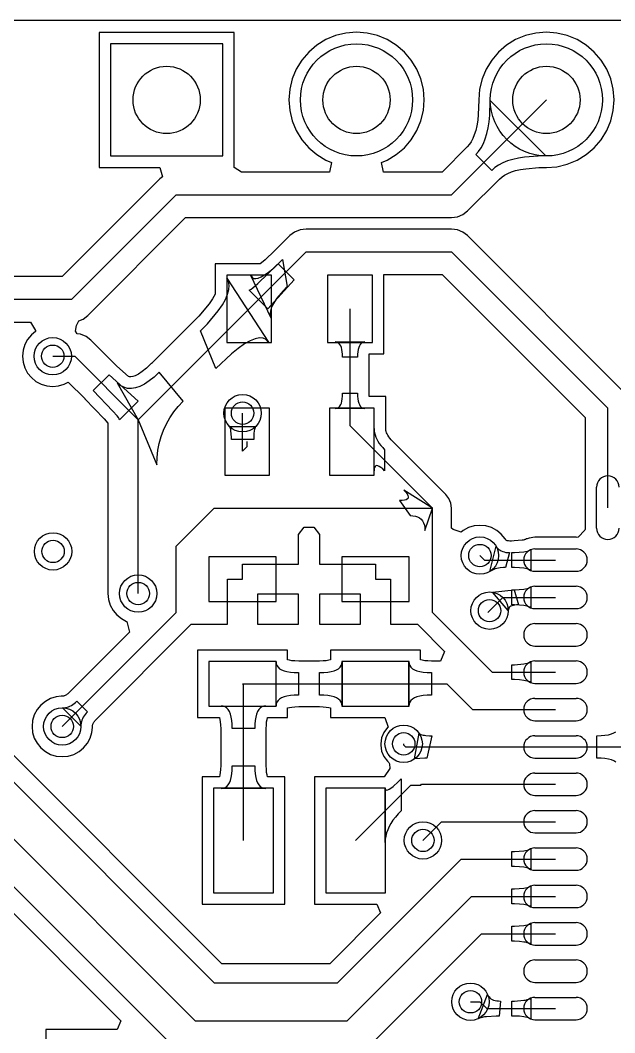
# Model space of a CAD drawing. Extents: x -55.7 to 0, y 0.2 to 22.7.
# Drawn here: x -36.25 to -28.3, y 9.11 to 22.66 of the extents above; entities that cross this region are included whole.
import ezdxf

# ---------------------------------------------------------------- set-up
doc = ezdxf.new("R2010")
doc.units = 0
doc.layers.get('0').update_dxf_attribs({"linetype": 'CONTINUOUS'})
for name, color, linetype in [('PADHOLELAYER', 156, 'CONTINUOUS'), ('TOPLAYER', 1, 'CONTINUOUS'), ('VIAHOLELAYER', 16, 'CONTINUOUS')]:
    doc.layers.add(name, color=color, linetype=linetype)

# ---------------------------------------------------------------- blocks, each defined once
blk = doc.blocks.new('SI_LABS_QFN_64_17')
at = {"layer": 'TOPLAYER'}
for p, q in [((-2.4, 4.725), (-2.4, 4.175)), ((-2.1, 4.725), (-2.1, 4.175)), ((-1.9, 4.725), (-1.9, 4.175)), ((-1.6, 4.725), (-1.6, 4.175)), ((-1.4, 4.725), (-1.4, 4.175)), ((-1.1, 4.725), (-1.1, 4.175)), ((-0.9, 4.725), (-0.9, 4.175)), ((-0.6, 4.725), (-0.6, 4.175)), ((-0.4, 4.725), (-0.4, 4.175)), ((-0.1, 4.725), (-0.1, 4.175)), ((0.1, 4.725), (0.1, 4.175)), ((0.4, 4.725), (0.4, 4.175)), ((0.6, 4.725), (0.6, 4.175)), ((0.9, 4.725), (0.9, 4.175)), ((1.1, 4.725), (1.1, 4.175)), ((1.4, 4.725), (1.4, 4.175)), ((1.6, 4.725), (1.6, 4.175)), ((1.9, 4.725), (1.9, 4.175)), ((2.1, 4.725), (2.1, 4.175)), ((2.4, 4.725), (2.4, 4.175)), ((2.6, 4.725), (2.6, 4.175)), ((2.9, 4.725), (2.9, 4.175)), ((3.1, 4.725), (3.1, 4.175)), ((3.4, 4.725), (3.4, 4.175)), ((3.6, 4.725), (3.6, 4.175)), ((3.9, 4.725), (3.9, 4.175)), ((4.175, 3.9), (4.725, 3.9))]:
    blk.add_line(p, q, dxfattribs=at)
for centre, start, end in [((-2.25, 4.725), 0, 180), ((-1.75, 4.725), 0, 180), ((-1.25, 4.725), 0, 180), ((-0.75, 4.725), 0, 180), ((-0.25, 4.725), 0, 180), ((0.25, 4.725), 0, 180), ((0.75, 4.725), 0, 180), ((1.25, 4.725), 0, 180), ((1.75, 4.725), 0, 180), ((2.25, 4.725), 0, 180), ((2.75, 4.725), 0, 180), ((3.25, 4.725), 0, 180), ((3.75, 4.725), 0, 180), ((-2.25, 4.175), 180, 0), ((-1.75, 4.175), 180, 0), ((-1.25, 4.175), 180, 0), ((-0.75, 4.175), 180, 0), ((-0.25, 4.175), 180, 0), ((0.25, 4.175), 180, 0), ((0.75, 4.175), 180, 0), ((1.25, 4.175), 180, 0), ((1.75, 4.175), 180, 0), ((2.25, 4.175), 180, 0), ((2.75, 4.175), 180, 0), ((3.25, 4.175), 180, 0), ((3.75, 4.175), 180, 0), ((4.175, 3.75), 90, 270), ((4.725, 3.75), 270, 90)]:
    blk.add_arc(centre, 0.15, start, end, dxfattribs=at)
blk = doc.blocks.new('RES_0603_1608_20')
at = {"layer": 'TOPLAYER'}
for p, q in [((-0.375, 0.45), (-0.975, 0.45)), ((-0.975, 0.45), (-0.975, -0.45)), ((-0.375, -0.45), (-0.375, 0.45)), ((0.975, 0.45), (0.375, 0.45)), ((0.375, 0.45), (0.375, -0.45)), ((0.975, -0.45), (0.975, 0.45)), ((-0.975, -0.45), (-0.375, -0.45)), ((0.375, -0.45), (0.975, -0.45))]:
    blk.add_line(p, q, dxfattribs=at)
blk = doc.blocks.new('HDR1X12_25')
at = {"layer": 'PADHOLELAYER'}
for centre in [(0, 0), (2.54, 0), (5.08, 0)]:
    blk.add_circle(centre, 0.45, dxfattribs=at)
at = {"layer": 'TOPLAYER'}
for p, q in [((-0.75, 0.75), (-0.75, -0.75)), ((0.75, 0.75), (-0.75, 0.75)), ((0.75, -0.75), (0.75, 0.75)), ((-0.75, -0.75), (0.75, -0.75))]:
    blk.add_line(p, q, dxfattribs=at)
for centre in [(2.54, 0), (5.08, 0)]:
    blk.add_circle(centre, 0.75, dxfattribs=at)
blk = doc.blocks.new('IND_W_____74404020100_27')
at = {"layer": 'TOPLAYER'}
for p, q in [((-1.15, 0.7), (-1.15, -0.7)), ((-0.35, 0.7), (-1.15, 0.7)), ((-0.35, -0.7), (-0.35, 0.7)), ((0.35, 0.7), (0.35, -0.7)), ((1.15, 0.7), (0.35, 0.7)), ((1.15, -0.7), (1.15, 0.7)), ((-1.15, -0.7), (-0.35, -0.7)), ((0.35, -0.7), (1.15, -0.7))]:
    blk.add_line(p, q, dxfattribs=at)
blk = doc.blocks.new('CAP_0603_1608_31')
at = {"layer": 'TOPLAYER'}
for p, q in [((-0.4, 0.45), (-1, 0.45)), ((-1, 0.45), (-1, -0.45)), ((-0.4, -0.45), (-0.4, 0.45)), ((1, 0.45), (0.4, 0.45)), ((0.4, 0.45), (0.4, -0.45)), ((1, -0.45), (1, 0.45)), ((-1, -0.45), (-0.4, -0.45)), ((0.4, -0.45), (1, -0.45))]:
    blk.add_line(p, q, dxfattribs=at)
blk = doc.blocks.new('CAP_0603_1608_32')
at = {"layer": 'TOPLAYER'}
for p, q in [((-0.4, 0.45), (-1, 0.45)), ((-1, 0.45), (-1, -0.45)), ((-0.4, -0.45), (-0.4, 0.45)), ((1, 0.45), (0.4, 0.45)), ((0.4, 0.45), (0.4, -0.45)), ((1, -0.45), (1, 0.45)), ((-1, -0.45), (-0.4, -0.45)), ((0.4, -0.45), (1, -0.45))]:
    blk.add_line(p, q, dxfattribs=at)
blk = doc.blocks.new('CAP_0603_1608_33')
at = {"layer": 'TOPLAYER'}
for p, q in [((-0.4, 0.45), (-1, 0.45)), ((-1, 0.45), (-1, -0.45)), ((-0.4, -0.45), (-0.4, 0.45)), ((1, 0.45), (0.4, 0.45)), ((0.4, 0.45), (0.4, -0.45)), ((1, -0.45), (1, 0.45)), ((-1, -0.45), (-0.4, -0.45)), ((0.4, -0.45), (1, -0.45))]:
    blk.add_line(p, q, dxfattribs=at)

msp = doc.modelspace()

# ---------------------------------------------------------------- linework, layer by layer
at = {"layer": 'TOPLAYER'}
for p, q in [((-39.222, 22.656), (-2.54, 22.656)), ((-33.388, 22.492), (-35.192, 22.492)), ((-35.192, 22.492), (-35.192, 20.688)), ((-33.388, 20.752), (-33.388, 22.492)), ((-31.75, 22.495), (-31.892, 22.484)), ((-31.608, 22.484), (-31.75, 22.495)), ((-29.21, 22.495), (-29.352, 22.484)), ((-29.068, 22.484), (-29.21, 22.495)), ((-32.161, 22.397), (-32.282, 22.322)), ((-32.03, 22.451), (-32.161, 22.397)), ((-31.892, 22.484), (-32.03, 22.451)), ((-31.47, 22.451), (-31.608, 22.484)), ((-31.339, 22.397), (-31.47, 22.451)), ((-31.218, 22.322), (-31.339, 22.397)), ((-29.621, 22.397), (-29.742, 22.322)), ((-29.49, 22.451), (-29.621, 22.397)), ((-29.352, 22.484), (-29.49, 22.451)), ((-28.93, 22.451), (-29.068, 22.484)), ((-28.799, 22.397), (-28.93, 22.451)), ((-28.678, 22.322), (-28.799, 22.397)), ((-32.39, 22.23), (-32.482, 22.122)), ((-32.282, 22.322), (-32.39, 22.23)), ((-31.11, 22.23), (-31.218, 22.322)), ((-31.018, 22.122), (-31.11, 22.23)), ((-29.85, 22.23), (-29.942, 22.122)), ((-29.742, 22.322), (-29.85, 22.23)), ((-28.57, 22.23), (-28.678, 22.322)), ((-28.478, 22.122), (-28.57, 22.23)), ((-32.482, 22.122), (-32.557, 22.001)), ((-30.943, 22.001), (-31.018, 22.122)), ((-29.942, 22.122), (-30.017, 22.001)), ((-28.403, 22.001), (-28.478, 22.122)), ((-32.557, 22.001), (-32.611, 21.87)), ((-30.889, 21.87), (-30.943, 22.001)), ((-30.017, 22.001), (-30.071, 21.87)), ((-28.349, 21.87), (-28.403, 22.001)), ((-32.611, 21.87), (-32.644, 21.732)), ((-30.856, 21.732), (-30.889, 21.87)), ((-30.071, 21.87), (-30.104, 21.732)), ((-28.316, 21.732), (-28.349, 21.87)), ((-32.644, 21.732), (-32.655, 21.59)), ((-30.845, 21.59), (-30.856, 21.732)), ((-30.104, 21.732), (-30.115, 21.59)), ((-28.305, 21.59), (-28.316, 21.732)), ((-32.655, 21.59), (-32.644, 21.448)), ((-30.856, 21.448), (-30.845, 21.59)), ((-30.48, 20.32), (-29.21, 21.59)), ((-30.115, 21.587), (-30.121, 21.396)), ((-30.115, 21.59), (-30.115, 21.588)), ((-30.115, 21.588), (-30.115, 21.587)), ((-29.966, 21.386), (-29.96, 21.582)), ((-29.96, 21.582), (-29.218, 20.84)), ((-28.316, 21.448), (-28.305, 21.59)), ((-32.644, 21.448), (-32.611, 21.31)), ((-30.889, 21.31), (-30.856, 21.448)), ((-28.349, 21.31), (-28.316, 21.448)), ((-32.611, 21.31), (-32.557, 21.179)), ((-30.943, 21.179), (-30.889, 21.31)), ((-30.129, 21.317), (-30.141, 21.244)), ((-30.121, 21.396), (-30.129, 21.317)), ((-29.988, 21.215), (-29.975, 21.297)), ((-29.975, 21.297), (-29.966, 21.386)), ((-28.403, 21.179), (-28.349, 21.31)), ((-32.557, 21.179), (-32.482, 21.058)), ((-31.018, 21.058), (-30.943, 21.179)), ((-30.156, 21.179), (-30.174, 21.122)), ((-30.141, 21.244), (-30.156, 21.179)), ((-30.027, 21.07), (-30.006, 21.139)), ((-30.006, 21.139), (-29.988, 21.215)), ((-28.478, 21.058), (-28.403, 21.179)), ((-32.482, 21.058), (-32.39, 20.95)), ((-31.11, 20.95), (-31.018, 21.058)), ((-30.239, 20.997), (-30.271, 20.961)), ((-30.216, 21.031), (-30.239, 20.997)), ((-30.194, 21.073), (-30.216, 21.031)), ((-30.174, 21.122), (-30.194, 21.073)), ((-30.082, 20.951), (-30.053, 21.007)), ((-30.053, 21.007), (-30.027, 21.07)), ((-28.57, 20.95), (-28.478, 21.058)), ((-32.39, 20.95), (-32.282, 20.858)), ((-31.218, 20.858), (-31.11, 20.95)), ((-30.271, 20.961), (-30.606, 20.625)), ((-30.271, 20.961), (-30.271, 20.961)), ((-30.154, 20.858), (-30.116, 20.901)), ((-30.116, 20.901), (-30.082, 20.951)), ((-28.678, 20.858), (-28.57, 20.95)), ((-33.388, 20.688), (-33.388, 20.752)), ((-32.282, 20.858), (-32.161, 20.783)), ((-32.161, 20.783), (-32.085, 20.752)), ((-32.085, 20.752), (-32.11, 20.625)), ((-31.415, 20.752), (-31.339, 20.783)), ((-31.39, 20.625), (-31.415, 20.752)), ((-31.339, 20.783), (-31.218, 20.858)), ((-29.942, 20.646), (-30.154, 20.858)), ((-29.793, 20.747), (-29.849, 20.718)), ((-29.73, 20.773), (-29.793, 20.747)), ((-29.661, 20.794), (-29.73, 20.773)), ((-29.585, 20.812), (-29.661, 20.794)), ((-29.503, 20.825), (-29.585, 20.812)), ((-29.319, 20.839), (-29.503, 20.825)), ((-29.218, 20.84), (-29.319, 20.839)), ((-29.068, 20.696), (-28.93, 20.729)), ((-28.93, 20.729), (-28.799, 20.783)), ((-28.799, 20.783), (-28.678, 20.858)), ((-35.192, 20.688), (-34.383, 20.688)), ((-34.383, 20.688), (-34.346, 20.561)), ((-33.287, 20.625), (-33.388, 20.688)), ((-32.11, 20.625), (-33.287, 20.625)), ((-30.606, 20.625), (-31.39, 20.625)), ((-29.899, 20.684), (-29.942, 20.646)), ((-29.849, 20.718), (-29.899, 20.684)), ((-29.769, 20.584), (-29.727, 20.606)), ((-29.727, 20.606), (-29.678, 20.626)), ((-29.678, 20.626), (-29.621, 20.644)), ((-29.621, 20.644), (-29.556, 20.659)), ((-29.556, 20.659), (-29.485, 20.67)), ((-29.485, 20.67), (-29.312, 20.684)), ((-29.312, 20.684), (-29.216, 20.685)), ((-29.216, 20.685), (-29.214, 20.685)), ((-29.214, 20.685), (-29.21, 20.685)), ((-29.21, 20.685), (-29.068, 20.696)), ((-34.379, 20.536), (-35.686, 19.228)), ((-34.346, 20.561), (-34.379, 20.536)), ((-34.379, 20.536), (-34.379, 20.536)), ((-30.264, 20.104), (-29.839, 20.529)), ((-29.839, 20.529), (-29.803, 20.561)), ((-29.839, 20.529), (-29.839, 20.529)), ((-29.803, 20.561), (-29.769, 20.584)), ((-35.56, 18.923), (-34.163, 20.32)), ((-34.163, 20.32), (-30.48, 20.32)), ((-30.401, 20.025), (-30.327, 20.056)), ((-30.327, 20.056), (-30.264, 20.104)), ((-35.344, 18.707), (-34.037, 20.015)), ((-34.037, 20.015), (-30.48, 20.015)), ((-30.48, 20.015), (-30.401, 20.025)), ((-32.578, 19.822), (-32.641, 19.774)), ((-32.504, 19.853), (-32.578, 19.822)), ((-32.425, 19.863), (-32.504, 19.853)), ((-30.48, 19.863), (-32.425, 19.863)), ((-30.401, 19.853), (-30.48, 19.863)), ((-30.327, 19.822), (-30.401, 19.853)), ((-30.264, 19.774), (-30.327, 19.822)), ((-32.641, 19.774), (-32.845, 19.569)), ((-28.172, 17.682), (-30.264, 19.774)), ((-33.187, 18.796), (-32.425, 19.558)), ((-32.846, 19.569), (-32.974, 19.449)), ((-32.845, 19.569), (-32.846, 19.569)), ((-32.425, 19.558), (-30.48, 19.558)), ((-30.48, 19.558), (-28.388, 17.466)), ((-33.038, 19.398), (-33.639, 19.398)), ((-33.639, 19.398), (-33.639, 18.998)), ((-33.071, 19.134), (-32.798, 19.397)), ((-33.023, 19.409), (-33.038, 19.398)), ((-32.974, 19.449), (-33.023, 19.409)), ((-32.871, 19.332), (-32.74, 19.455)), ((-32.798, 19.397), (-32.586, 19.185)), ((-32.74, 19.455), (-32.678, 19.093)), ((-32.893, 18.669), (-33.164, 19.24)), ((-33.164, 19.24), (-33.148, 19.217)), ((-33.025, 19.223), (-32.979, 19.249)), ((-32.979, 19.249), (-32.928, 19.286)), ((-32.928, 19.286), (-32.871, 19.332)), ((-31.385, 18.194), (-31.385, 19.253)), ((-31.385, 19.253), (-30.606, 19.253)), ((-30.606, 19.253), (-28.693, 17.34)), ((-35.686, 19.228), (-36.482, 19.228)), ((-33.462, 19.161), (-33.484, 19.206)), ((-33.484, 19.206), (-32.927, 18.349)), ((-33.454, 19.109), (-33.462, 19.161)), ((-33.457, 19.053), (-33.454, 19.109)), ((-33.148, 19.217), (-33.126, 19.203)), ((-33.136, 19.078), (-33.071, 19.134)), ((-33.126, 19.203), (-33.098, 19.2)), ((-33.098, 19.2), (-33.064, 19.206)), ((-33.064, 19.206), (-33.025, 19.223)), ((-32.586, 19.185), (-32.937, 18.796)), ((-33.642, 18.991), (-33.676, 18.931)), ((-33.639, 18.998), (-33.642, 18.991)), ((-33.503, 18.922), (-33.474, 18.99)), ((-33.474, 18.99), (-33.457, 19.053)), ((-33.187, 19.046), (-33.176, 19.05)), ((-32.937, 18.796), (-33.187, 19.046)), ((-33.176, 19.05), (-33.159, 19.06)), ((-33.159, 19.06), (-33.136, 19.078)), ((-32.731, 19.038), (-32.816, 18.936)), ((-32.678, 19.093), (-32.731, 19.038)), ((-45.593, 18.923), (-35.56, 18.923)), ((-33.723, 18.864), (-33.861, 18.699)), ((-33.676, 18.931), (-33.723, 18.864)), ((-33.599, 18.77), (-33.544, 18.849)), ((-33.544, 18.849), (-33.503, 18.922)), ((-32.873, 18.846), (-32.891, 18.805)), ((-32.848, 18.889), (-32.873, 18.846)), ((-32.816, 18.936), (-32.848, 18.889)), ((-35.407, 18.659), (-35.344, 18.707)), ((-34.671, 17.312), (-33.187, 18.796)), ((-33.861, 18.699), (-33.949, 18.607)), ((-33.745, 18.595), (-33.599, 18.77)), ((-32.902, 18.766), (-32.906, 18.731)), ((-32.906, 18.731), (-32.903, 18.698)), ((-32.903, 18.698), (-32.893, 18.669)), ((-32.891, 18.805), (-32.902, 18.766)), ((-31.837, 17.232), (-31.837, 18.796)), ((-36.482, 18.618), (-36.11, 18.618)), ((-36.11, 18.618), (-36.046, 18.506)), ((-35.511, 18.496), (-35.494, 18.571)), ((-35.494, 18.571), (-35.464, 18.636)), ((-35.464, 18.636), (-35.407, 18.659)), ((-33.952, 18.603), (-34.486, 18.069)), ((-33.949, 18.607), (-33.952, 18.603)), ((-33.838, 18.499), (-33.745, 18.595)), ((-36.1, 18.447), (-36.15, 18.386)), ((-36.046, 18.491), (-36.1, 18.447)), ((-36.046, 18.506), (-36.046, 18.491)), ((-35.485, 18.461), (-35.511, 18.496)), ((-35.441, 18.456), (-35.485, 18.461)), ((-35.367, 18.425), (-35.441, 18.456)), ((-35.304, 18.377), (-35.367, 18.425)), ((-33.634, 17.995), (-33.838, 18.499)), ((-36.188, 18.316), (-36.211, 18.24)), ((-36.15, 18.386), (-36.188, 18.316)), ((-34.956, 18.029), (-35.304, 18.377)), ((-33.248, 18.325), (-33.332, 18.266)), ((-33.173, 18.368), (-33.248, 18.325)), ((-33.107, 18.395), (-33.173, 18.368)), ((-33.049, 18.407), (-33.107, 18.395)), ((-33, 18.403), (-33.049, 18.407)), ((-32.959, 18.384), (-33, 18.403)), ((-32.927, 18.349), (-32.959, 18.384)), ((-32.018, 18.35), (-32.037, 18.352)), ((-32.037, 18.352), (-31.637, 18.352)), ((-32.001, 18.344), (-32.018, 18.35)), ((-31.986, 18.334), (-32.001, 18.344)), ((-31.973, 18.32), (-31.986, 18.334)), ((-31.962, 18.301), (-31.973, 18.32)), ((-31.953, 18.279), (-31.962, 18.301)), ((-31.712, 18.301), (-31.721, 18.279)), ((-31.701, 18.32), (-31.712, 18.301)), ((-31.688, 18.334), (-31.701, 18.32)), ((-31.673, 18.344), (-31.688, 18.334)), ((-31.656, 18.35), (-31.673, 18.344)), ((-31.637, 18.352), (-31.656, 18.35)), ((-36.211, 18.24), (-36.218, 18.161)), ((-36.218, 18.161), (-36.211, 18.082)), ((-35.814, 18.161), (-35.52, 18.161)), ((-35.52, 18.161), (-34.671, 17.312)), ((-33.424, 18.191), (-33.634, 17.995)), ((-33.332, 18.266), (-33.424, 18.191)), ((-31.946, 18.253), (-31.953, 18.279)), ((-31.941, 18.222), (-31.946, 18.253)), ((-31.938, 18.188), (-31.941, 18.222)), ((-31.937, 18.149), (-31.938, 18.188)), ((-31.736, 18.188), (-31.737, 18.149)), ((-31.733, 18.222), (-31.736, 18.188)), ((-31.728, 18.253), (-31.733, 18.222)), ((-31.721, 18.279), (-31.728, 18.253)), ((-31.582, 18.145), (-31.581, 18.179)), ((-31.581, 18.179), (-31.58, 18.194)), ((-31.58, 18.194), (-31.385, 18.194)), ((-36.211, 18.082), (-36.188, 18.006)), ((-34.956, 18.028), (-34.956, 18.029)), ((-34.801, 17.888), (-34.956, 18.028)), ((-34.495, 18.062), (-34.56, 18.001)), ((-34.491, 18.064), (-34.495, 18.062)), ((-34.49, 18.065), (-34.491, 18.064)), ((-34.487, 18.068), (-34.49, 18.065)), ((-34.486, 18.069), (-34.487, 18.068)), ((-31.737, 18.149), (-31.937, 18.149)), ((-31.582, 18.142), (-31.582, 18.145)), ((-31.582, 17.672), (-31.582, 18.142)), ((-36.188, 18.006), (-36.15, 17.936)), ((-36.15, 17.936), (-36.1, 17.875)), ((-35.272, 17.701), (-35.06, 17.913)), ((-35.272, 17.701), (-35.06, 17.913)), ((-35.06, 17.913), (-34.671, 17.562)), ((-35.06, 17.913), (-34.671, 17.562)), ((-34.788, 17.885), (-34.801, 17.888)), ((-34.769, 17.884), (-34.788, 17.885)), ((-34.744, 17.888), (-34.769, 17.884)), ((-34.709, 17.899), (-34.744, 17.888)), ((-34.666, 17.921), (-34.709, 17.899)), ((-34.616, 17.955), (-34.666, 17.921)), ((-34.56, 18.001), (-34.616, 17.955)), ((-34.457, 17.883), (-34.524, 17.83)), ((-34.388, 17.948), (-34.457, 17.883)), ((-34.067, 17.562), (-34.388, 17.948)), ((-36.1, 17.875), (-36.039, 17.825)), ((-36.039, 17.825), (-35.969, 17.787)), ((-35.969, 17.787), (-35.893, 17.764)), ((-35.893, 17.764), (-35.814, 17.757)), ((-35.814, 17.757), (-35.735, 17.764)), ((-35.735, 17.764), (-35.659, 17.787)), ((-35.659, 17.787), (-35.606, 17.816)), ((-35.606, 17.816), (-35.385, 17.594)), ((-34.91, 17.77), (-34.954, 17.807)), ((-34.954, 17.807), (-34.671, 17.312)), ((-34.863, 17.745), (-34.91, 17.77)), ((-34.648, 17.756), (-34.706, 17.736)), ((-34.588, 17.787), (-34.648, 17.756)), ((-34.524, 17.83), (-34.588, 17.787)), ((-35.009, 17.428), (-35.272, 17.701)), ((-35.009, 17.428), (-35.272, 17.701)), ((-34.814, 17.731), (-34.863, 17.745)), ((-34.762, 17.728), (-34.814, 17.731)), ((-34.706, 17.736), (-34.762, 17.728)), ((-31.941, 17.592), (-31.938, 17.626)), ((-31.938, 17.626), (-31.937, 17.665)), ((-31.937, 17.665), (-31.737, 17.665)), ((-31.737, 17.665), (-31.736, 17.626)), ((-31.736, 17.626), (-31.733, 17.592)), ((-31.582, 17.669), (-31.582, 17.672)), ((-31.581, 17.635), (-31.582, 17.669)), ((-31.58, 17.62), (-31.581, 17.635)), ((-31.36, 17.62), (-31.58, 17.62)), ((-31.36, 17.196), (-31.36, 17.62)), ((-35.385, 17.594), (-35.384, 17.593)), ((-35.384, 17.593), (-35.124, 17.323)), ((-34.671, 17.562), (-34.921, 17.312)), ((-34.671, 17.562), (-34.921, 17.312)), ((-34.195, 17.415), (-34.135, 17.49)), ((-34.135, 17.49), (-34.067, 17.562)), ((-32.001, 17.47), (-31.986, 17.48)), ((-31.986, 17.48), (-31.973, 17.494)), ((-31.973, 17.494), (-31.962, 17.513)), ((-31.962, 17.513), (-31.953, 17.535)), ((-31.953, 17.535), (-31.946, 17.561)), ((-31.946, 17.561), (-31.941, 17.592)), ((-31.733, 17.592), (-31.728, 17.561)), ((-31.728, 17.561), (-31.721, 17.535)), ((-31.721, 17.535), (-31.712, 17.513)), ((-31.712, 17.513), (-31.701, 17.494)), ((-31.701, 17.494), (-31.688, 17.48)), ((-31.688, 17.48), (-31.673, 17.47)), ((-34.953, 17.363), (-35.009, 17.428)), ((-34.953, 17.363), (-35.009, 17.428)), ((-34.935, 17.34), (-34.953, 17.363)), ((-34.935, 17.34), (-34.953, 17.363)), ((-34.925, 17.323), (-34.935, 17.34)), ((-34.925, 17.323), (-34.935, 17.34)), ((-34.248, 17.337), (-34.195, 17.415)), ((-33.274, 16.891), (-33.274, 17.399)), ((-32.037, 17.462), (-32.018, 17.464)), ((-31.637, 17.462), (-32.037, 17.462)), ((-32.018, 17.464), (-32.001, 17.47)), ((-31.673, 17.47), (-31.656, 17.464)), ((-31.656, 17.464), (-31.637, 17.462)), ((-28.693, 17.34), (-28.693, 16.409)), ((-28.388, 16.134), (-28.388, 17.466)), ((-35.124, 17.323), (-35.075, 17.267)), ((-35.075, 17.267), (-35.075, 14.986)), ((-34.921, 17.312), (-34.925, 17.323)), ((-34.921, 17.312), (-34.925, 17.323)), ((-34.671, 14.986), (-34.671, 17.312)), ((-34.671, 17.312), (-34.421, 16.708)), ((-34.333, 17.172), (-34.294, 17.256)), ((-34.294, 17.256), (-34.248, 17.337)), ((-33.444, 17.214), (-33.449, 17.22)), ((-33.449, 17.22), (-33.099, 17.22)), ((-33.44, 17.206), (-33.444, 17.214)), ((-33.436, 17.195), (-33.44, 17.206)), ((-33.108, 17.206), (-33.112, 17.195)), ((-33.104, 17.214), (-33.108, 17.206)), ((-33.099, 17.22), (-33.104, 17.214)), ((-31.837, 17.232), (-30.734, 16.129)), ((-34.389, 16.995), (-34.364, 17.085)), ((-34.364, 17.085), (-34.333, 17.172)), ((-33.433, 17.181), (-33.436, 17.195)), ((-33.43, 17.165), (-33.433, 17.181)), ((-33.424, 17.077), (-33.43, 17.165)), ((-33.424, 17.049), (-33.424, 17.077)), ((-33.122, 17.126), (-33.124, 17.077)), ((-33.124, 17.077), (-33.124, 17.049)), ((-33.118, 17.165), (-33.122, 17.126)), ((-33.115, 17.181), (-33.118, 17.165)), ((-33.112, 17.195), (-33.115, 17.181)), ((-31.515, 16.627), (-31.515, 17.193)), ((-31.515, 17.193), (-31.514, 17.165)), ((-31.514, 17.165), (-31.509, 17.136)), ((-31.509, 17.136), (-31.502, 17.108)), ((-31.502, 17.108), (-31.492, 17.08)), ((-31.492, 17.08), (-31.48, 17.051)), ((-31.359, 17.18), (-31.36, 17.196)), ((-31.357, 17.167), (-31.359, 17.18)), ((-31.353, 17.153), (-31.357, 17.167)), ((-31.348, 17.137), (-31.353, 17.153)), ((-31.341, 17.121), (-31.348, 17.137)), ((-31.331, 17.103), (-31.341, 17.121)), ((-31.318, 17.084), (-31.331, 17.103)), ((-31.303, 17.064), (-31.318, 17.084)), ((-34.407, 16.903), (-34.389, 16.995)), ((-33.124, 17.049), (-33.424, 17.049)), ((-33.274, 16.891), (-33.212, 16.953)), ((-33.212, 16.953), (-33.212, 17.018)), ((-31.48, 17.051), (-31.464, 17.023)), ((-31.464, 17.023), (-31.446, 16.995)), ((-31.446, 16.995), (-31.425, 16.967)), ((-31.425, 16.967), (-31.4, 16.938)), ((-31.4, 16.938), (-31.374, 16.91)), ((-31.285, 17.042), (-31.303, 17.064)), ((-31.261, 17.017), (-31.285, 17.042)), ((-31.259, 17.014), (-31.261, 17.017)), ((-30.554, 16.309), (-31.259, 17.014)), ((-34.421, 16.708), (-34.417, 16.807)), ((-34.417, 16.807), (-34.407, 16.903)), ((-31.374, 16.91), (-31.374, 16.627)), ((-31.509, 16.672), (-31.514, 16.653)), ((-31.502, 16.687), (-31.509, 16.672)), ((-31.492, 16.695), (-31.502, 16.687)), ((-31.48, 16.698), (-31.492, 16.695)), ((-31.464, 16.695), (-31.48, 16.698)), ((-31.446, 16.687), (-31.464, 16.695)), ((-31.425, 16.672), (-31.446, 16.687)), ((-31.4, 16.653), (-31.425, 16.672)), ((-31.514, 16.653), (-31.515, 16.627)), ((-31.374, 16.627), (-31.4, 16.653)), ((-28.693, 16.409), (-28.693, 15.859)), ((-30.734, 16.129), (-31.117, 16.37)), ((-31.117, 16.37), (-31.092, 16.344)), ((-31.092, 16.344), (-31.074, 16.32)), ((-31.074, 16.32), (-31.063, 16.298)), ((-31.061, 16.264), (-31.07, 16.252)), ((-31.063, 16.298), (-31.058, 16.28)), ((-31.058, 16.28), (-31.061, 16.264)), ((-30.514, 16.256), (-30.554, 16.309)), ((-30.488, 16.195), (-30.514, 16.256)), ((-34.163, 15.621), (-33.655, 16.129)), ((-33.655, 16.129), (-30.734, 16.129)), ((-31.139, 16.23), (-31.175, 16.229)), ((-31.175, 16.229), (-31.034, 16.029)), ((-31.109, 16.235), (-31.139, 16.23)), ((-31.086, 16.242), (-31.109, 16.235)), ((-31.07, 16.252), (-31.086, 16.242)), ((-30.834, 15.829), (-30.734, 16.129)), ((-30.734, 14.732), (-30.734, 16.129)), ((-30.479, 16.129), (-30.488, 16.195)), ((-30.479, 15.862), (-30.479, 16.129)), ((-31.034, 16.029), (-30.996, 16.027)), ((-30.996, 16.027), (-30.962, 16.021)), ((-30.962, 16.021), (-30.932, 16.011)), ((-30.932, 16.011), (-30.906, 15.997)), ((-30.906, 15.997), (-30.884, 15.979)), ((-32.524, 15.778), (-32.45, 15.874)), ((-32.45, 15.874), (-32.32, 15.874)), ((-32.32, 15.874), (-32.246, 15.778)), ((-30.884, 15.979), (-30.866, 15.957)), ((-30.866, 15.957), (-30.852, 15.931)), ((-30.852, 15.931), (-30.842, 15.901)), ((-30.842, 15.901), (-30.836, 15.867)), ((-30.836, 15.867), (-30.834, 15.829)), ((-30.459, 15.845), (-30.479, 15.862)), ((-30.254, 15.868), (-30.324, 15.83)), ((-30.178, 15.891), (-30.254, 15.868)), ((-30.099, 15.898), (-30.178, 15.891)), ((-30.02, 15.891), (-30.099, 15.898)), ((-29.944, 15.868), (-30.02, 15.891)), ((-29.874, 15.83), (-29.944, 15.868)), ((-28.693, 15.859), (-28.691, 15.846)), ((-32.524, 15.378), (-32.524, 15.778)), ((-32.246, 15.778), (-32.246, 15.378)), ((-30.352, 15.807), (-30.459, 15.845)), ((-30.324, 15.83), (-30.352, 15.807)), ((-29.813, 15.78), (-29.874, 15.83)), ((-29.763, 15.719), (-29.813, 15.78)), ((-29.759, 15.712), (-29.763, 15.719)), ((-29.48, 15.716), (-29.488, 15.711)), ((-29.466, 15.719), (-29.48, 15.716)), ((-29.442, 15.729), (-29.466, 15.719)), ((-29.363, 15.739), (-29.442, 15.729)), ((-28.813, 15.739), (-29.363, 15.739)), ((-28.8, 15.737), (-28.813, 15.739)), ((-28.787, 15.742), (-28.8, 15.737)), ((-28.696, 15.833), (-28.787, 15.742)), ((-28.691, 15.846), (-28.696, 15.833)), ((-34.163, 14.732), (-34.163, 15.621)), ((-29.968, 15.281), (-29.884, 15.621)), ((-29.884, 15.621), (-29.873, 15.604)), ((-29.873, 15.604), (-29.86, 15.59)), ((-29.86, 15.59), (-29.846, 15.577)), ((-29.755, 15.707), (-29.759, 15.712)), ((-29.749, 15.698), (-29.755, 15.707)), ((-29.748, 15.698), (-29.749, 15.698)), ((-29.748, 15.697), (-29.748, 15.698)), ((-29.747, 15.697), (-29.748, 15.697)), ((-29.745, 15.696), (-29.747, 15.697)), ((-29.742, 15.695), (-29.745, 15.696)), ((-29.736, 15.693), (-29.742, 15.695)), ((-29.728, 15.691), (-29.736, 15.693)), ((-29.716, 15.69), (-29.728, 15.691)), ((-29.697, 15.689), (-29.716, 15.69)), ((-29.694, 15.689), (-29.697, 15.689)), ((-29.678, 15.689), (-29.694, 15.689)), ((-29.675, 15.689), (-29.678, 15.689)), ((-29.642, 15.69), (-29.675, 15.689)), ((-29.532, 15.698), (-29.642, 15.69)), ((-29.52, 15.7), (-29.532, 15.698)), ((-29.508, 15.703), (-29.52, 15.7)), ((-29.502, 15.705), (-29.508, 15.703)), ((-29.497, 15.708), (-29.502, 15.705)), ((-29.502, 15.705), (-29.502, 15.705)), ((-29.488, 15.711), (-29.497, 15.708)), ((-30.099, 15.494), (-30.039, 15.434)), ((-29.846, 15.577), (-29.83, 15.565)), ((-29.83, 15.565), (-29.813, 15.556)), ((-29.813, 15.556), (-29.794, 15.548)), ((-29.794, 15.548), (-29.773, 15.542)), ((-29.773, 15.542), (-29.751, 15.537)), ((-29.702, 15.534), (-29.757, 15.334)), ((-29.751, 15.537), (-29.727, 15.535)), ((-29.727, 15.535), (-29.702, 15.534)), ((-29.673, 15.334), (-29.673, 15.534)), ((-29.673, 15.534), (-29.635, 15.534)), ((-29.635, 15.534), (-29.512, 15.544)), ((-29.512, 15.544), (-29.488, 15.548)), ((-29.488, 15.548), (-29.467, 15.553)), ((-29.467, 15.553), (-29.449, 15.559)), ((-29.449, 15.559), (-29.433, 15.565)), ((-29.433, 15.565), (-29.42, 15.572)), ((-29.42, 15.572), (-29.42, 15.296)), ((-33.274, 15.178), (-33.274, 15.378)), ((-33.274, 15.378), (-32.524, 15.378)), ((-32.246, 15.378), (-31.496, 15.378)), ((-31.496, 15.378), (-31.496, 15.178)), ((-30.039, 15.434), (-29.088, 15.434)), ((-29.913, 15.308), (-29.932, 15.3)), ((-29.893, 15.315), (-29.913, 15.308)), ((-29.872, 15.321), (-29.893, 15.315)), ((-29.851, 15.326), (-29.872, 15.321)), ((-29.829, 15.329), (-29.851, 15.326)), ((-29.782, 15.333), (-29.829, 15.329)), ((-29.757, 15.334), (-29.782, 15.333)), ((-29.635, 15.334), (-29.673, 15.334)), ((-29.568, 15.331), (-29.635, 15.334)), ((-29.512, 15.324), (-29.568, 15.331)), ((-29.488, 15.32), (-29.512, 15.324)), ((-29.467, 15.315), (-29.488, 15.32)), ((-29.449, 15.309), (-29.467, 15.315)), ((-29.433, 15.303), (-29.449, 15.309)), ((-33.474, 14.578), (-33.474, 15.178)), ((-33.474, 15.178), (-33.274, 15.178)), ((-31.496, 15.178), (-31.296, 15.178)), ((-31.296, 15.178), (-31.296, 14.578)), ((-29.95, 15.291), (-29.968, 15.281)), ((-29.932, 15.3), (-29.95, 15.291)), ((-29.42, 15.296), (-29.433, 15.303)), ((-29.635, 15.034), (-29.512, 15.044)), ((-29.512, 15.044), (-29.488, 15.048)), ((-29.488, 15.048), (-29.467, 15.053)), ((-29.467, 15.053), (-29.449, 15.059)), ((-29.449, 15.059), (-29.433, 15.065)), ((-29.433, 15.065), (-29.42, 15.072)), ((-29.42, 15.072), (-29.42, 14.796)), ((-33.55, 10.034), (-38.428, 14.912)), ((-35.075, 14.986), (-35.068, 14.907)), ((-35.068, 14.907), (-35.045, 14.831)), ((-32.524, 14.978), (-33.074, 14.978)), ((-33.074, 14.978), (-33.074, 14.578)), ((-32.524, 14.578), (-32.524, 14.978)), ((-31.696, 14.978), (-32.246, 14.978)), ((-32.246, 14.978), (-32.246, 14.578)), ((-31.696, 14.578), (-31.696, 14.978)), ((-29.97, 14.757), (-29.793, 14.934)), ((-29.932, 15.004), (-29.643, 15.034)), ((-29.72, 14.76), (-29.932, 15.004)), ((-29.793, 14.934), (-29.088, 14.934)), ((-29.673, 14.834), (-29.673, 15.034)), ((-29.673, 15.034), (-29.635, 15.034)), ((-29.643, 15.034), (-29.582, 14.834)), ((-35.045, 14.831), (-35.007, 14.761)), ((-29.719, 14.774), (-29.72, 14.76)), ((-29.714, 14.786), (-29.719, 14.774)), ((-29.708, 14.798), (-29.714, 14.786)), ((-29.698, 14.807), (-29.708, 14.798)), ((-29.686, 14.815), (-29.698, 14.807)), ((-29.67, 14.822), (-29.686, 14.815)), ((-29.635, 14.834), (-29.673, 14.834)), ((-29.652, 14.827), (-29.67, 14.822)), ((-29.632, 14.831), (-29.652, 14.827)), ((-29.568, 14.831), (-29.635, 14.834)), ((-29.608, 14.833), (-29.632, 14.831)), ((-29.582, 14.834), (-29.608, 14.833)), ((-29.512, 14.824), (-29.568, 14.831)), ((-29.488, 14.82), (-29.512, 14.824)), ((-29.467, 14.815), (-29.488, 14.82)), ((-29.449, 14.809), (-29.467, 14.815)), ((-29.433, 14.803), (-29.449, 14.809)), ((-29.42, 14.796), (-29.433, 14.803)), ((-38.608, 14.732), (-33.655, 9.779)), ((-35.687, 13.208), (-34.163, 14.732)), ((-35.007, 14.761), (-34.957, 14.7)), ((-34.957, 14.7), (-34.896, 14.65)), ((-34.896, 14.65), (-34.826, 14.612)), ((-30.734, 14.732), (-29.936, 13.934)), ((-29.995, 14.732), (-29.97, 14.757)), ((-29.97, 14.757), (-29.97, 14.757)), ((-35.233, 13.302), (-33.983, 14.552)), ((-34.826, 14.612), (-34.823, 14.612)), ((-34.823, 14.612), (-34.787, 14.468)), ((-33.983, 14.552), (-33.963, 14.578)), ((-33.963, 14.578), (-33.474, 14.578)), ((-33.074, 14.578), (-32.524, 14.578)), ((-32.246, 14.578), (-31.696, 14.578)), ((-31.296, 14.578), (-30.934, 14.578)), ((-30.934, 14.578), (-30.914, 14.552)), ((-30.914, 14.552), (-30.572, 14.21)), ((-34.787, 14.468), (-35.593, 13.662)), ((-38.862, 14.224), (-33.909, 9.271)), ((-32.672, 14.23), (-33.876, 14.23)), ((-33.876, 14.23), (-33.876, 13.326)), ((-32.672, 14.1), (-32.672, 14.23)), ((-30.894, 14.23), (-32.098, 14.23)), ((-32.098, 14.23), (-32.098, 14.1)), ((-30.894, 14.1), (-30.894, 14.23)), ((-32.67, 14.099), (-32.672, 14.1)), ((-32.648, 14.093), (-32.67, 14.099)), ((-32.616, 14.088), (-32.648, 14.093)), ((-32.575, 14.085), (-32.616, 14.088)), ((-32.154, 14.088), (-32.195, 14.085)), ((-32.122, 14.093), (-32.154, 14.088)), ((-32.1, 14.099), (-32.122, 14.093)), ((-32.098, 14.1), (-32.1, 14.099)), ((-30.892, 14.099), (-30.894, 14.1)), ((-30.87, 14.093), (-30.892, 14.099)), ((-30.838, 14.088), (-30.87, 14.093)), ((-30.797, 14.085), (-30.838, 14.088)), ((-30.572, 14.21), (-30.625, 14.083)), ((-32.827, 13.481), (-32.827, 14.075)), ((-32.827, 14.075), (-32.824, 14.047)), ((-32.824, 14.047), (-32.815, 14.022)), ((-32.815, 14.022), (-32.8, 14)), ((-32.8, 14), (-32.779, 13.981)), ((-32.779, 13.981), (-32.752, 13.965)), ((-32.752, 13.965), (-32.719, 13.952)), ((-32.523, 14.083), (-32.575, 14.085)), ((-32.522, 14.083), (-32.523, 14.083)), ((-32.248, 14.083), (-32.522, 14.083)), ((-32.247, 14.083), (-32.248, 14.083)), ((-32.195, 14.085), (-32.247, 14.083)), ((-32.051, 13.952), (-32.018, 13.965)), ((-32.018, 13.965), (-31.991, 13.981)), ((-31.991, 13.981), (-31.97, 14)), ((-31.97, 14), (-31.955, 14.022)), ((-31.955, 14.022), (-31.946, 14.047)), ((-31.946, 14.047), (-31.943, 14.075)), ((-31.943, 14.075), (-31.943, 13.481)), ((-31.049, 13.481), (-31.049, 14.075)), ((-31.049, 14.075), (-31.046, 14.047)), ((-31.046, 14.047), (-31.037, 14.022)), ((-31.037, 14.022), (-31.022, 14)), ((-31.022, 14), (-31.001, 13.981)), ((-31.001, 13.981), (-30.974, 13.965)), ((-30.974, 13.965), (-30.941, 13.952)), ((-30.745, 14.083), (-30.797, 14.085)), ((-30.744, 14.083), (-30.745, 14.083)), ((-30.625, 14.083), (-30.744, 14.083)), ((-29.673, 13.834), (-29.673, 14.034)), ((-29.673, 14.034), (-29.635, 14.034)), ((-29.635, 14.034), (-29.512, 14.044)), ((-29.512, 14.044), (-29.488, 14.048)), ((-29.488, 14.048), (-29.467, 14.053)), ((-29.467, 14.053), (-29.449, 14.059)), ((-29.449, 14.059), (-29.433, 14.065)), ((-29.433, 14.065), (-29.42, 14.072)), ((-29.42, 14.072), (-29.42, 13.796)), ((-32.719, 13.952), (-32.68, 13.941)), ((-32.68, 13.941), (-32.635, 13.934)), ((-32.635, 13.934), (-32.584, 13.929)), ((-32.584, 13.929), (-32.527, 13.928)), ((-32.527, 13.928), (-32.527, 13.628)), ((-32.243, 13.928), (-32.186, 13.929)), ((-32.243, 13.628), (-32.243, 13.928)), ((-32.186, 13.929), (-32.135, 13.934)), ((-32.135, 13.934), (-32.09, 13.941)), ((-32.09, 13.941), (-32.051, 13.952)), ((-30.941, 13.952), (-30.902, 13.941)), ((-30.902, 13.941), (-30.857, 13.934)), ((-30.857, 13.934), (-30.806, 13.929)), ((-30.806, 13.929), (-30.749, 13.928)), ((-30.749, 13.928), (-30.749, 13.628)), ((-29.936, 13.934), (-29.088, 13.934)), ((-29.635, 13.834), (-29.673, 13.834)), ((-29.568, 13.831), (-29.635, 13.834)), ((-29.512, 13.824), (-29.568, 13.831)), ((-29.488, 13.82), (-29.512, 13.824)), ((-29.467, 13.815), (-29.488, 13.82)), ((-38.989, 13.716), (-34.163, 8.89)), ((-33.274, 13.778), (-33.262, 13.766)), ((-33.274, 13.778), (-31.496, 13.778)), ((-33.262, 11.684), (-33.262, 13.766)), ((-31.496, 13.778), (-30.542, 13.778)), ((-30.542, 13.778), (-30.198, 13.434)), ((-29.449, 13.809), (-29.467, 13.815)), ((-29.433, 13.803), (-29.449, 13.809)), ((-29.42, 13.796), (-29.433, 13.803)), ((-35.842, 13.582), (-35.912, 13.544)), ((-35.766, 13.605), (-35.842, 13.582)), ((-35.699, 13.611), (-35.766, 13.605)), ((-35.69, 13.613), (-35.699, 13.611)), ((-35.676, 13.614), (-35.69, 13.613)), ((-35.669, 13.615), (-35.676, 13.614)), ((-35.662, 13.616), (-35.669, 13.615)), ((-35.655, 13.618), (-35.662, 13.616)), ((-35.648, 13.621), (-35.655, 13.618)), ((-35.64, 13.625), (-35.648, 13.621)), ((-35.631, 13.631), (-35.64, 13.625)), ((-35.621, 13.638), (-35.631, 13.631)), ((-35.611, 13.646), (-35.621, 13.638)), ((-35.596, 13.66), (-35.611, 13.646)), ((-35.593, 13.662), (-35.596, 13.66)), ((-35.508, 13.53), (-35.49, 13.547)), ((-35.49, 13.547), (-35.348, 13.405)), ((-32.8, 13.556), (-32.815, 13.534)), ((-32.779, 13.575), (-32.8, 13.556)), ((-32.752, 13.591), (-32.779, 13.575)), ((-32.719, 13.604), (-32.752, 13.591)), ((-32.68, 13.615), (-32.719, 13.604)), ((-32.635, 13.622), (-32.68, 13.615)), ((-32.584, 13.627), (-32.635, 13.622)), ((-32.527, 13.628), (-32.584, 13.627)), ((-32.186, 13.627), (-32.243, 13.628)), ((-32.135, 13.622), (-32.186, 13.627)), ((-32.09, 13.615), (-32.135, 13.622)), ((-32.051, 13.604), (-32.09, 13.615)), ((-32.018, 13.591), (-32.051, 13.604)), ((-31.991, 13.575), (-32.018, 13.591)), ((-31.97, 13.556), (-31.991, 13.575)), ((-31.955, 13.534), (-31.97, 13.556)), ((-31.022, 13.556), (-31.037, 13.534)), ((-31.001, 13.575), (-31.022, 13.556)), ((-30.974, 13.591), (-31.001, 13.575)), ((-30.941, 13.604), (-30.974, 13.591)), ((-30.902, 13.615), (-30.941, 13.604)), ((-30.857, 13.622), (-30.902, 13.615)), ((-30.806, 13.627), (-30.857, 13.622)), ((-30.749, 13.628), (-30.806, 13.627)), ((-36.023, 13.433), (-36.061, 13.363)), ((-35.973, 13.494), (-36.023, 13.433)), ((-35.912, 13.544), (-35.973, 13.494)), ((-35.685, 13.458), (-35.664, 13.459)), ((-35.437, 13.21), (-35.685, 13.458)), ((-35.664, 13.459), (-35.643, 13.461)), ((-35.643, 13.461), (-35.623, 13.466)), ((-35.623, 13.466), (-35.603, 13.472)), ((-35.603, 13.472), (-35.583, 13.48)), ((-35.583, 13.48), (-35.564, 13.489)), ((-35.564, 13.489), (-35.545, 13.501)), ((-35.545, 13.501), (-35.526, 13.514)), ((-35.526, 13.514), (-35.508, 13.53)), ((-33.534, 13.478), (-33.562, 13.481)), ((-33.562, 13.481), (-32.962, 13.481)), ((-33.508, 13.469), (-33.534, 13.478)), ((-33.486, 13.454), (-33.508, 13.469)), ((-33.466, 13.433), (-33.486, 13.454)), ((-33.45, 13.406), (-33.466, 13.433)), ((-33.058, 13.433), (-33.075, 13.406)), ((-33.039, 13.454), (-33.058, 13.433)), ((-33.016, 13.469), (-33.039, 13.454)), ((-32.991, 13.478), (-33.016, 13.469)), ((-32.962, 13.481), (-32.991, 13.478)), ((-32.824, 13.509), (-32.827, 13.481)), ((-32.815, 13.534), (-32.824, 13.509)), ((-32.672, 13.456), (-32.67, 13.457)), ((-32.672, 13.326), (-32.672, 13.456)), ((-32.67, 13.457), (-32.648, 13.463)), ((-32.648, 13.463), (-32.616, 13.468)), ((-32.616, 13.468), (-32.575, 13.471)), ((-32.575, 13.471), (-32.523, 13.473)), ((-32.523, 13.473), (-32.522, 13.473)), ((-32.522, 13.473), (-32.248, 13.473)), ((-32.248, 13.473), (-32.247, 13.473)), ((-32.247, 13.473), (-32.195, 13.471)), ((-32.195, 13.471), (-32.154, 13.468)), ((-32.154, 13.468), (-32.122, 13.463)), ((-32.122, 13.463), (-32.1, 13.457)), ((-32.1, 13.457), (-32.098, 13.456)), ((-32.098, 13.456), (-32.098, 13.326)), ((-31.946, 13.509), (-31.955, 13.534)), ((-31.943, 13.481), (-31.946, 13.509)), ((-31.046, 13.509), (-31.049, 13.481)), ((-31.037, 13.534), (-31.046, 13.509)), ((-30.198, 13.434), (-29.088, 13.434)), ((-36.084, 13.287), (-36.091, 13.208)), ((-36.061, 13.363), (-36.084, 13.287)), ((-35.423, 13.292), (-35.429, 13.272)), ((-35.415, 13.312), (-35.423, 13.292)), ((-35.406, 13.331), (-35.415, 13.312)), ((-35.394, 13.35), (-35.406, 13.331)), ((-35.381, 13.369), (-35.394, 13.35)), ((-35.365, 13.387), (-35.381, 13.369)), ((-35.348, 13.405), (-35.365, 13.387)), ((-35.257, 13.274), (-35.249, 13.284)), ((-35.249, 13.284), (-35.235, 13.299)), ((-35.235, 13.299), (-35.233, 13.302)), ((-33.876, 13.326), (-33.584, 13.326)), ((-33.584, 13.326), (-33.584, 13.323)), ((-33.584, 13.323), (-33.578, 13.301)), ((-33.578, 13.301), (-33.572, 13.269)), ((-33.436, 13.373), (-33.45, 13.406)), ((-33.426, 13.334), (-33.436, 13.373)), ((-33.418, 13.289), (-33.426, 13.334)), ((-33.414, 13.238), (-33.418, 13.289)), ((-33.106, 13.289), (-33.111, 13.238)), ((-33.099, 13.334), (-33.106, 13.289)), ((-33.088, 13.373), (-33.099, 13.334)), ((-33.075, 13.406), (-33.088, 13.373)), ((-32.952, 13.269), (-32.946, 13.301)), ((-32.946, 13.301), (-32.94, 13.323)), ((-32.94, 13.323), (-32.94, 13.326)), ((-32.94, 13.326), (-32.672, 13.326)), ((-32.098, 13.326), (-31.369, 13.326)), ((-31.369, 13.326), (-31.326, 13.199)), ((-36.091, 13.208), (-36.084, 13.129)), ((-35.436, 13.231), (-35.437, 13.21)), ((-35.434, 13.252), (-35.436, 13.231)), ((-35.429, 13.272), (-35.434, 13.252)), ((-35.29, 13.129), (-35.284, 13.196)), ((-35.284, 13.196), (-35.282, 13.205)), ((-35.282, 13.205), (-35.281, 13.219)), ((-35.281, 13.219), (-35.28, 13.226)), ((-35.28, 13.226), (-35.279, 13.233)), ((-35.279, 13.233), (-35.277, 13.24)), ((-35.277, 13.24), (-35.274, 13.247)), ((-35.274, 13.247), (-35.27, 13.255)), ((-35.27, 13.255), (-35.264, 13.264)), ((-35.264, 13.264), (-35.257, 13.274)), ((-33.572, 13.269), (-33.569, 13.229)), ((-33.569, 13.229), (-33.567, 13.177)), ((-33.567, 13.177), (-33.567, 13.176)), ((-33.567, 13.176), (-33.567, 12.686)), ((-33.412, 13.181), (-33.414, 13.238)), ((-33.112, 13.181), (-33.412, 13.181)), ((-33.111, 13.238), (-33.112, 13.181)), ((-32.957, 13.177), (-32.955, 13.229)), ((-32.957, 13.176), (-32.957, 13.177)), ((-32.957, 12.686), (-32.957, 13.176)), ((-32.955, 13.229), (-32.952, 13.269)), ((-31.335, 13.192), (-31.383, 13.128)), ((-31.326, 13.199), (-31.335, 13.192)), ((-36.084, 13.129), (-36.061, 13.053)), ((-36.061, 13.053), (-36.023, 12.983)), ((-35.351, 12.983), (-35.313, 13.053)), ((-35.313, 13.053), (-35.29, 13.129)), ((-31.414, 13.055), (-31.424, 12.976)), ((-31.383, 13.128), (-31.414, 13.055)), ((-30.973, 12.773), (-30.914, 13.118)), ((-30.914, 13.118), (-30.908, 13.112)), ((-30.908, 13.112), (-30.9, 13.106)), ((-30.9, 13.106), (-30.889, 13.101)), ((-30.889, 13.101), (-30.875, 13.096)), ((-30.875, 13.096), (-30.86, 13.093)), ((-30.86, 13.093), (-30.841, 13.09)), ((-30.841, 13.09), (-30.821, 13.087)), ((-30.821, 13.087), (-30.772, 13.084)), ((-30.744, 13.084), (-30.809, 12.784)), ((-30.772, 13.084), (-30.744, 13.084)), ((-28.535, 13.084), (-28.477, 13.085)), ((-28.535, 12.784), (-28.535, 13.084)), ((-28.477, 13.085), (-28.426, 13.09)), ((-28.426, 13.09), (-28.38, 13.097)), ((-28.38, 13.097), (-28.341, 13.108)), ((-28.341, 13.108), (-28.308, 13.121)), ((-28.308, 13.121), (-28.28, 13.138)), ((-36.023, 12.983), (-35.973, 12.922)), ((-35.973, 12.922), (-35.912, 12.872)), ((-35.912, 12.872), (-35.842, 12.834)), ((-35.532, 12.834), (-35.462, 12.872)), ((-35.462, 12.872), (-35.401, 12.922)), ((-35.401, 12.922), (-35.351, 12.983)), ((-31.424, 12.976), (-31.424, 12.958)), ((-31.424, 12.958), (-31.414, 12.879)), ((-31.414, 12.879), (-31.383, 12.806)), ((-31.119, 12.958), (-31.119, 12.976)), ((-31.119, 12.958), (-31.095, 12.934)), ((-31.095, 12.934), (-29.088, 12.934)), ((-29.088, 12.934), (-25.888, 12.934)), ((-35.842, 12.834), (-35.766, 12.811)), ((-35.766, 12.811), (-35.687, 12.804)), ((-35.687, 12.804), (-35.608, 12.811)), ((-35.608, 12.811), (-35.532, 12.834)), ((-31.383, 12.806), (-31.335, 12.743)), ((-31.335, 12.743), (-31.322, 12.729)), ((-30.968, 12.775), (-30.973, 12.773)), ((-30.838, 12.784), (-30.968, 12.775)), ((-30.809, 12.784), (-30.838, 12.784)), ((-28.477, 12.782), (-28.535, 12.784)), ((-28.426, 12.778), (-28.477, 12.782)), ((-28.38, 12.77), (-28.426, 12.778)), ((-28.341, 12.76), (-28.38, 12.77)), ((-28.308, 12.746), (-28.341, 12.76)), ((-28.28, 12.73), (-28.308, 12.746)), ((-33.569, 12.632), (-33.572, 12.591)), ((-33.567, 12.685), (-33.569, 12.632)), ((-33.567, 12.686), (-33.567, 12.685)), ((-33.418, 12.572), (-33.414, 12.623)), ((-33.414, 12.623), (-33.412, 12.681)), ((-33.412, 12.681), (-33.112, 12.681)), ((-33.112, 12.681), (-33.111, 12.623)), ((-33.111, 12.623), (-33.106, 12.572)), ((-32.957, 12.685), (-32.957, 12.686)), ((-32.955, 12.632), (-32.957, 12.685)), ((-32.952, 12.591), (-32.955, 12.632)), ((-31.305, 12.646), (-31.378, 12.536)), ((-31.322, 12.729), (-31.318, 12.725)), ((-31.318, 12.725), (-31.31, 12.71)), ((-31.31, 12.71), (-31.305, 12.646)), ((-33.584, 12.536), (-33.814, 12.536)), ((-33.814, 12.536), (-33.814, 10.832)), ((-33.578, 12.559), (-33.584, 12.536)), ((-33.572, 12.591), (-33.578, 12.559)), ((-33.45, 12.454), (-33.436, 12.487)), ((-33.436, 12.487), (-33.426, 12.526)), ((-33.426, 12.526), (-33.418, 12.572)), ((-33.106, 12.572), (-33.099, 12.526)), ((-33.099, 12.526), (-33.088, 12.487)), ((-33.088, 12.487), (-33.075, 12.454)), ((-32.946, 12.559), (-32.952, 12.591)), ((-32.94, 12.536), (-32.946, 12.559)), ((-32.71, 12.536), (-32.94, 12.536)), ((-32.71, 10.832), (-32.71, 12.536)), ((-31.378, 12.536), (-32.314, 12.536)), ((-32.314, 12.536), (-32.314, 10.832)), ((-31.261, 12.405), (-31.193, 12.466)), ((-31.193, 12.466), (-31.153, 12.505)), ((-31.153, 12.505), (-31.153, 12.081)), ((-38.091, 12.458), (-34.904, 9.271)), ((-33.562, 12.378), (-33.534, 12.381)), ((-32.962, 12.378), (-33.562, 12.378)), ((-33.534, 12.381), (-33.508, 12.39)), ((-33.508, 12.39), (-33.486, 12.405)), ((-33.486, 12.405), (-33.466, 12.426)), ((-33.466, 12.426), (-33.45, 12.454)), ((-33.075, 12.454), (-33.058, 12.426)), ((-33.058, 12.426), (-33.039, 12.405)), ((-33.039, 12.405), (-33.016, 12.39)), ((-33.016, 12.39), (-32.991, 12.381)), ((-32.991, 12.381), (-32.962, 12.378)), ((-31.762, 11.684), (-31.023, 12.423)), ((-31.368, 11.657), (-31.365, 12.381)), ((-31.365, 12.381), (-31.363, 12.366)), ((-31.363, 12.366), (-31.357, 12.358)), ((-31.357, 12.358), (-31.346, 12.355)), ((-31.346, 12.355), (-31.331, 12.359)), ((-31.331, 12.359), (-31.312, 12.368)), ((-31.312, 12.368), (-31.289, 12.384)), ((-31.289, 12.384), (-31.261, 12.405)), ((-31.023, 12.423), (-30.891, 12.423)), ((-30.891, 12.423), (-30.88, 12.434)), ((-30.88, 12.434), (-29.088, 12.434)), ((-31.153, 12.081), (-31.194, 12.038)), ((-31.262, 11.953), (-31.29, 11.91)), ((-31.23, 11.995), (-31.262, 11.953)), ((-31.194, 12.038), (-31.23, 11.995)), ((-30.861, 11.684), (-30.611, 11.934)), ((-30.611, 11.934), (-29.088, 11.934)), ((-31.333, 11.825), (-31.348, 11.783)), ((-31.314, 11.868), (-31.333, 11.825)), ((-31.29, 11.91), (-31.314, 11.868)), ((-31.366, 11.699), (-31.368, 11.657)), ((-31.359, 11.741), (-31.366, 11.699)), ((-31.348, 11.783), (-31.359, 11.741)), ((-29.673, 11.334), (-29.673, 11.534)), ((-29.673, 11.534), (-29.635, 11.534)), ((-29.635, 11.534), (-29.512, 11.544)), ((-29.512, 11.544), (-29.488, 11.548)), ((-29.488, 11.548), (-29.467, 11.553)), ((-29.467, 11.553), (-29.449, 11.559)), ((-29.449, 11.559), (-29.433, 11.565)), ((-29.433, 11.565), (-29.42, 11.572)), ((-29.42, 11.572), (-29.42, 11.296)), ((-32.004, 9.779), (-30.349, 11.434)), ((-30.349, 11.434), (-29.088, 11.434)), ((-29.635, 11.334), (-29.673, 11.334)), ((-29.568, 11.331), (-29.635, 11.334)), ((-29.512, 11.324), (-29.568, 11.331)), ((-29.488, 11.32), (-29.512, 11.324)), ((-29.467, 11.315), (-29.488, 11.32)), ((-29.449, 11.309), (-29.467, 11.315)), ((-29.433, 11.303), (-29.449, 11.309)), ((-29.42, 11.296), (-29.433, 11.303)), ((-29.673, 10.834), (-29.673, 11.034)), ((-29.673, 11.034), (-29.635, 11.034)), ((-29.635, 11.034), (-29.512, 11.044)), ((-29.512, 11.044), (-29.488, 11.048)), ((-29.488, 11.048), (-29.467, 11.053)), ((-29.467, 11.053), (-29.449, 11.059)), ((-29.449, 11.059), (-29.433, 11.065)), ((-29.433, 11.065), (-29.42, 11.072)), ((-29.42, 11.072), (-29.42, 10.796)), ((-31.877, 9.271), (-30.214, 10.934)), ((-30.214, 10.934), (-29.088, 10.934)), ((-33.814, 10.832), (-32.71, 10.832)), ((-32.314, 10.832), (-31.477, 10.832)), ((-31.429, 10.714), (-32.109, 10.034)), ((-31.477, 10.832), (-31.429, 10.714)), ((-29.635, 10.834), (-29.673, 10.834)), ((-29.568, 10.831), (-29.635, 10.834)), ((-29.512, 10.824), (-29.568, 10.831)), ((-29.488, 10.82), (-29.512, 10.824)), ((-29.467, 10.815), (-29.488, 10.82)), ((-29.449, 10.809), (-29.467, 10.815)), ((-29.433, 10.803), (-29.449, 10.809)), ((-29.42, 10.796), (-29.433, 10.803)), ((-29.433, 10.565), (-29.42, 10.572)), ((-29.42, 10.572), (-29.42, 10.296)), ((-31.623, 8.89), (-30.079, 10.434)), ((-30.079, 10.434), (-29.088, 10.434)), ((-29.673, 10.334), (-29.673, 10.534)), ((-29.673, 10.534), (-29.635, 10.534)), ((-29.635, 10.534), (-29.512, 10.544)), ((-29.512, 10.544), (-29.488, 10.548)), ((-29.488, 10.548), (-29.467, 10.553)), ((-29.467, 10.553), (-29.449, 10.559)), ((-29.449, 10.559), (-29.433, 10.565)), ((-29.635, 10.334), (-29.673, 10.334)), ((-29.568, 10.331), (-29.635, 10.334)), ((-29.512, 10.324), (-29.568, 10.331)), ((-29.488, 10.32), (-29.512, 10.324)), ((-29.467, 10.315), (-29.488, 10.32)), ((-29.449, 10.309), (-29.467, 10.315)), ((-29.433, 10.303), (-29.449, 10.309)), ((-29.42, 10.296), (-29.433, 10.303)), ((-32.109, 10.034), (-33.55, 10.034)), ((-33.655, 9.779), (-32.004, 9.779)), ((-30.123, 9.297), (-29.996, 9.623)), ((-29.996, 9.623), (-29.987, 9.606)), ((-30.226, 9.525), (-30.099, 9.525)), ((-30.099, 9.525), (-30.008, 9.434)), ((-29.987, 9.606), (-29.977, 9.591)), ((-29.977, 9.591), (-29.965, 9.578)), ((-29.965, 9.578), (-29.951, 9.566)), ((-29.951, 9.566), (-29.935, 9.556)), ((-29.935, 9.556), (-29.917, 9.548)), ((-29.917, 9.548), (-29.897, 9.542)), ((-29.897, 9.542), (-29.875, 9.538)), ((-29.875, 9.538), (-29.852, 9.535)), ((-29.852, 9.535), (-29.826, 9.534)), ((-29.826, 9.534), (-29.843, 9.334)), ((-29.673, 9.334), (-29.673, 9.534)), ((-29.673, 9.534), (-29.635, 9.534)), ((-29.635, 9.534), (-29.512, 9.544)), ((-29.512, 9.544), (-29.488, 9.548)), ((-29.488, 9.548), (-29.467, 9.553)), ((-29.467, 9.553), (-29.449, 9.559)), ((-29.449, 9.559), (-29.433, 9.565)), ((-29.433, 9.565), (-29.42, 9.572)), ((-29.42, 9.572), (-29.42, 9.296)), ((-30.008, 9.434), (-29.088, 9.434)), ((-34.904, 9.271), (-34.952, 9.153)), ((-33.909, 9.271), (-31.877, 9.271)), ((-30.106, 9.304), (-30.123, 9.297)), ((-30.086, 9.31), (-30.106, 9.304)), ((-30.039, 9.321), (-30.086, 9.31)), ((-30.012, 9.325), (-30.039, 9.321)), ((-29.882, 9.334), (-30.012, 9.325)), ((-29.843, 9.334), (-29.882, 9.334)), ((-29.635, 9.334), (-29.673, 9.334)), ((-29.568, 9.331), (-29.635, 9.334)), ((-29.512, 9.324), (-29.568, 9.331)), ((-29.488, 9.32), (-29.512, 9.324)), ((-29.467, 9.315), (-29.488, 9.32)), ((-29.449, 9.309), (-29.467, 9.315)), ((-29.433, 9.303), (-29.449, 9.309)), ((-29.42, 9.296), (-29.433, 9.303)), ((-34.952, 9.153), (-35.908, 9.153)), ((-35.908, 9.153), (-35.908, 8.249))]:
    msp.add_line(p, q, dxfattribs=at)
for centre in [(-35.814, 18.161), (-33.274, 17.399), (-35.81, 15.55), (-30.099, 15.494), (-34.671, 14.986), (-29.97, 14.757), (-35.687, 13.208), (-31.119, 12.976), (-30.861, 11.684), (-30.226, 9.525)]:
    msp.add_circle(centre, 0.25, dxfattribs=at)
at = {"layer": 'VIAHOLELAYER'}
for centre in [(-35.814, 18.161), (-33.274, 17.399), (-35.81, 15.55), (-30.099, 15.494), (-34.671, 14.986), (-29.97, 14.757), (-35.687, 13.208), (-31.119, 12.976), (-30.861, 11.684), (-30.226, 9.525)]:
    msp.add_circle(centre, 0.15, dxfattribs=at)

# ---------------------------------------------------------------- block references
for name, p, rotation in [('HDR1X12_25', (-34.29, 21.59), 360), ('RES_0603_1608_20', (-32.512, 18.796), 180), ('CAP_0603_1608_33', (-32.512, 17.018), 360), ('SI_LABS_QFN_64_17', (-24.638, 11.684), 90), ('CAP_0603_1608_31', (-33.274, 14.478), 270), ('CAP_0603_1608_32', (-31.496, 14.478), 270), ('IND_W_____74404020100_27', (-32.512, 11.684), 360)]:
    msp.add_blockref(name, p, dxfattribs=dict(rotation=rotation))

doc.saveas('drawing.dxf')
